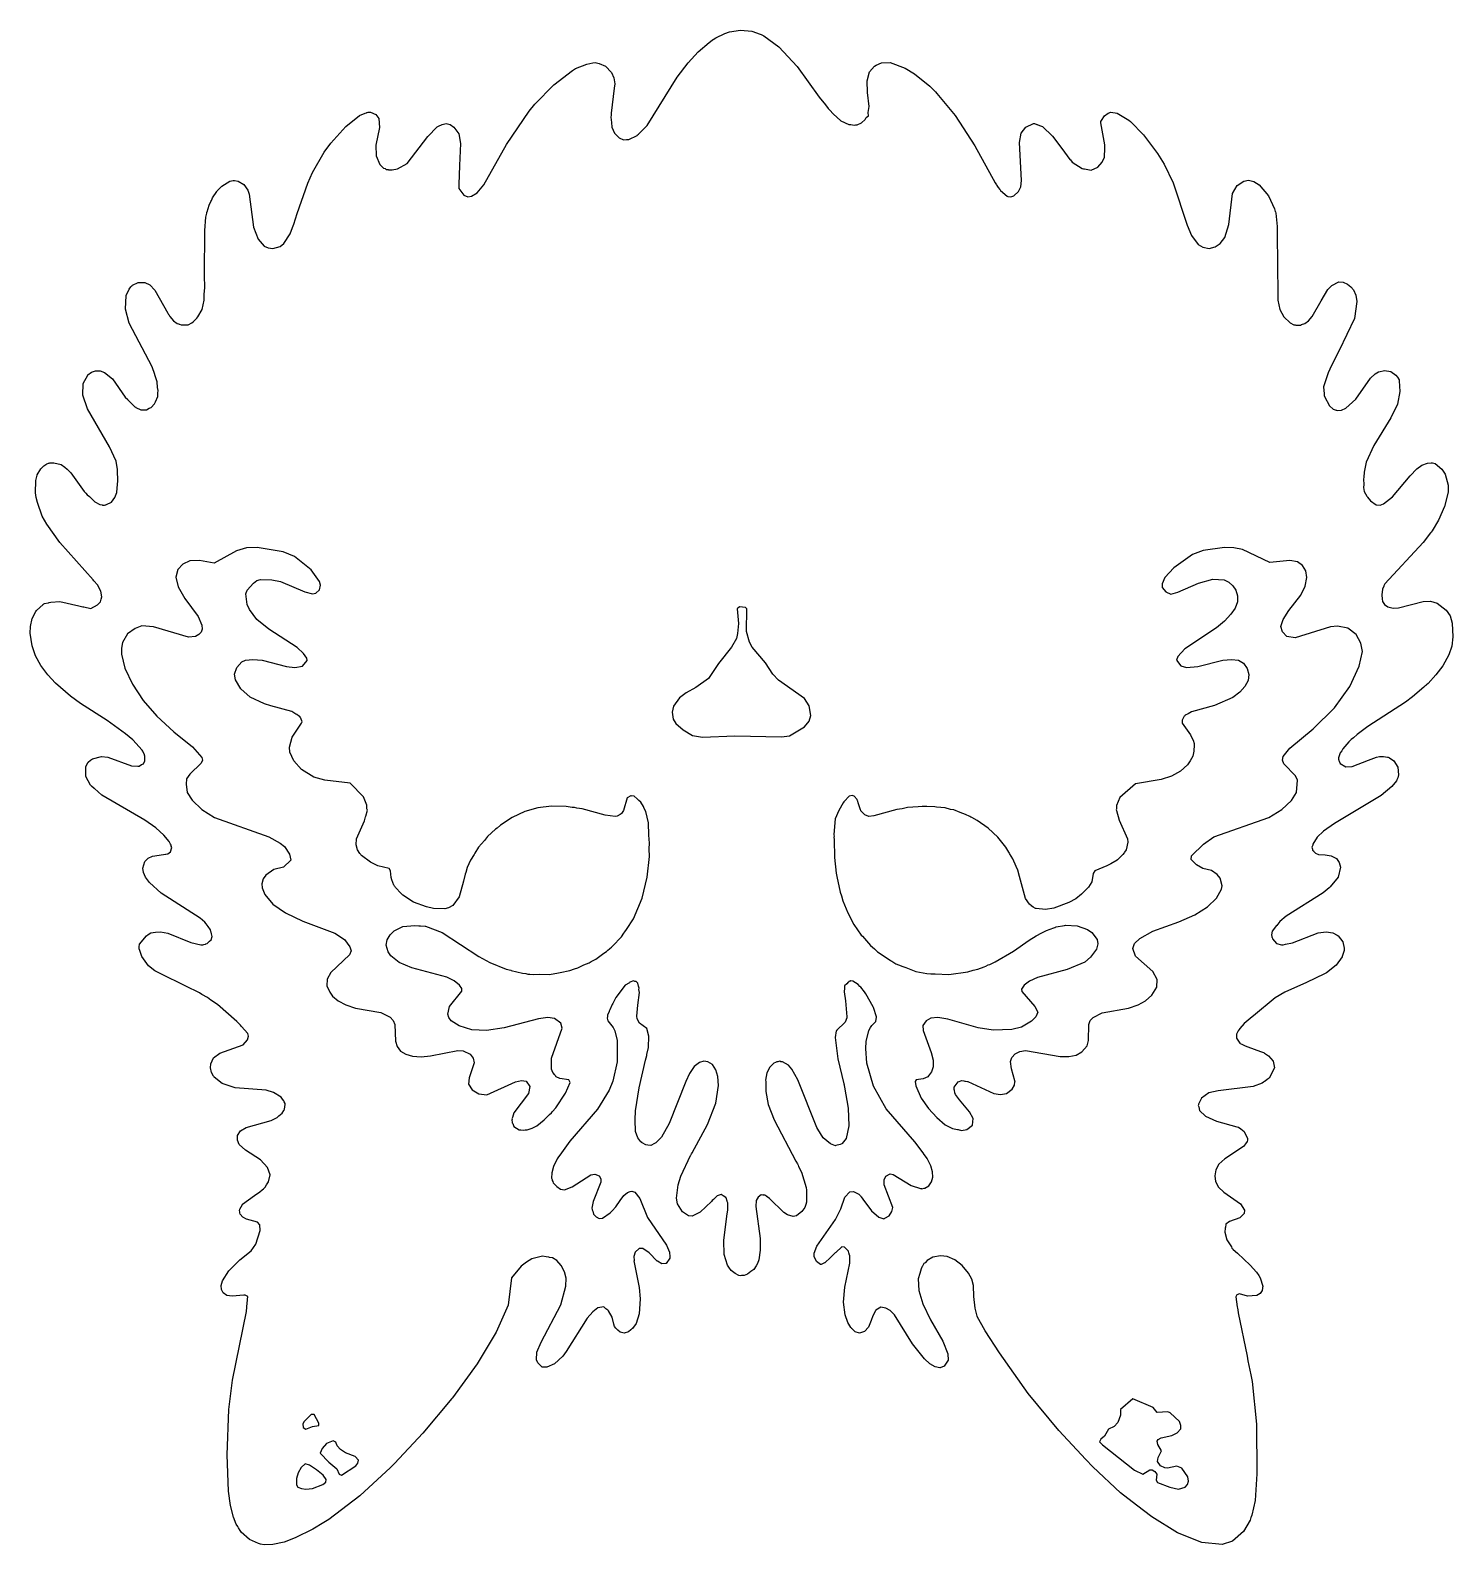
# Model space of a CAD drawing. Header units: millimetres. Extents: x 22 to 278, y 23 to 295.
import ezdxf

# ---------------------------------------------------------------- set-up
doc = ezdxf.new("R2010")
doc.units = ezdxf.units.MM
doc.layers.add('CUT', color=7, linetype='CONTINUOUS')

msp = doc.modelspace()

# ---------------------------------------------------------------- linework, layer by layer
at = {"layer": 'CUT'}
for points in [[(60.1798, 67.6215), (58.0678, 67.459), (57.1086, 67.571), (56.4433, 68.056), (56.1265, 68.6436), (56.093, 69.3826), (56.2998, 70.2113), (57.4449, 71.9976), (59.4023, 73.9547), (61.4644, 75.6258), (62.3221, 76.7829), (63.0908, 79.2726), (63.0538, 80.2943), (62.5864, 80.7798), (60.6141, 81.3288), (59.9427, 81.6907), (59.5085, 82.198), (59.4583, 82.4334), (59.4556, 82.4509), (59.4501, 82.4873), (59.4302, 82.617), (59.3897, 82.8817), (59.4436, 83.1158), (59.9024, 83.9472), (59.9275, 83.9824), (62.0769, 85.5662), (63.0568, 86.212), (63.4312, 86.5641), (63.6801, 86.7475), (63.7877, 86.8994), (63.9933, 87.0927), (64.2097, 87.4951), (64.5898, 88.0316), (64.8959, 89.2799), (64.413, 90.5921), (63.1499, 91.9813), (60.4324, 93.7366), (59.3409, 94.7372), (58.9827, 95.5366), (59.0087, 96.3521), (59.5324, 97.2108), (60.5941, 97.8099), (65.0807, 99.048), (66.1453, 99.5879), (66.4362, 99.8966), (67.0651, 100.4095), (67.3386, 100.8545), (67.4219, 100.943), (67.4308, 101.0044), (67.4888, 101.0989), (67.5856, 101.9265), (67.5698, 101.9728), (67.594, 102.1417), (67.4178, 102.4178), (67.356, 102.5988), (67.12, 102.8844), (66.8895, 103.2455), (65.4711, 104.1407), (64.1773, 104.5177), (58.5813, 104.9729), (56.2645, 105.7385), (54.8181, 106.8847), (54.8074, 106.8984), (54.7877, 106.9234), (54.7023, 107.0322), (54.6677, 107.0762), (54.3036, 107.7066), (54.1368, 108.5563), (54.1793, 109.2776), (54.6689, 110.3629), (55.8087, 111.2053), (60.0071, 112.7113), (60.8361, 113.5837), (60.9859, 114.2352), (60.8762, 114.7311), (59.7263, 116.0065), (59.532, 116.2581), (59.3734, 116.3978), (58.8994, 116.9236), (55.4393, 119.9616), (54.2212, 120.7366), (53.584, 121.2263), (52.5918, 121.7733), (52.1779, 122.0367), (51.56, 122.3422), (51.1958, 122.543), (50.6748, 122.7799), (44.139, 126.0113), (42.9767, 126.9521), (41.8046, 128.6134), (41.3358, 129.8472), (41.332, 129.9067), (41.3294, 129.9479), (41.3211, 130.0797), (41.3063, 130.3159), (41.368, 130.8418), (42.6445, 132.3551), (42.9231, 132.5495), (43.3999, 132.852), (44.2606, 132.9982), (45.1455, 133.0219), (46.4826, 132.7758), (50.6197, 131.1377), (52.4037, 130.6792), (52.6941, 130.7245), (52.7676, 130.7098), (52.9567, 130.7655), (53.2406, 130.8099), (53.3274, 130.8747), (53.5545, 130.9416), (53.9697, 131.3551), (54.2654, 131.5762), (54.4292, 132.1758), (54.3131, 132.6782), (54.277, 132.9825), (54.2185, 133.0874), (54.1407, 133.4243), (53.7132, 133.9939), (53.5611, 134.2668), (53.3645, 134.4585), (53.1031, 134.8069), (52.2688, 135.5272), (45.242, 140.0322), (43.1348, 141.9214), (42.4519, 142.8675), (42.0571, 143.7217), (41.9556, 144.5349), (42.3392, 145.6907), (42.9279, 146.2925), (43.7056, 146.6889), (45.664, 146.9899), (46.0464, 147.0319), (46.0817, 147.0541), (46.443, 147.1096), (46.9733, 147.47), (47.1731, 148.2468), (47.0911, 148.439), (47.1055, 148.5504), (46.9167, 148.8483), (46.73, 149.2862), (45.7515, 150.4598), (44.3079, 151.759), (42.3356, 153.1373), (34.5936, 157.6396), (33.2396, 158.8323), (33.1932, 158.8732), (32.7129, 159.2964), (32.5139, 159.4716), (31.6863, 160.9997), (31.7109, 162.834), (32.1446, 163.5985), (32.5314, 163.9395), (32.9252, 164.1942), (34.5475, 164.5976), (35.6838, 164.4801), (39.9306, 162.949), (41.0602, 162.8938), (41.0881, 162.889), (41.0957, 162.892), (41.2822, 162.8829), (41.7454, 163.1495), (41.7458, 163.1497), (41.7459, 163.1498), (42.0568, 163.3287), (42.3233, 163.8142), (42.3092, 164.179), (42.3303, 164.7258), (42.2842, 164.8291), (42.2794, 164.9518), (41.967, 165.5394), (41.9514, 165.5742), (41.9442, 165.5822), (41.8556, 165.7489), (40.1706, 167.6225), (38.868, 168.7142), (35.5614, 171.0973), (30.7589, 174.1795), (28.9534, 175.4989), (26.2575, 177.8163), (24.8472, 179.3065), (23.5653, 181.0112), (22.6452, 182.7213), (22.022, 184.5198), (21.6938, 186.8385), (21.7087, 188.0119), (22.039, 189.4814), (22.69, 190.7387), (22.8099, 190.8924), (23.9903, 192.0057), (24.0202, 192.0251), (24.05, 192.0445), (24.0814, 192.0649), (24.1301, 192.0966), (24.2639, 192.1498), (24.9224, 192.3162), (24.9461, 192.3222), (25.0934, 192.3595), (25.415, 192.4408), (26.9987, 192.511), (30.4294, 191.7582), (31.1804, 191.572), (31.3537, 191.5554), (32.6135, 191.279), (33.8074, 191.9133), (34.3143, 192.4974), (34.4476, 192.9242), (34.5408, 193.1488), (34.5332, 193.1978), (34.5835, 193.359), (34.4095, 194.386), (33.8, 195.5352), (33.1643, 196.2523), (33.0473, 196.4282), (31.5329, 198.0923), (27.0175, 203.1854), (24.6723, 206.4324), (23.8505, 207.9205), (22.9759, 210.3478), (22.7649, 211.2663), (22.6499, 212.1127), (22.7065, 214.3208), (22.9378, 215.298), (22.943, 215.3107), (22.9481, 215.3232), (22.9517, 215.3319), (22.9542, 215.338), (23.592, 216.4004), (24.1089, 216.9664), (24.6915, 217.3166), (24.996, 217.4385), (25.1077, 217.4643), (25.2072, 217.4873), (25.228, 217.4921), (25.285, 217.5053), (25.9511, 217.5175), (27.2333, 217.1973), (27.2691, 217.1816), (27.9184, 216.7509), (28.3445, 216.3853), (28.6209, 216.0833), (28.6683, 216.0315), (28.7997, 215.888), (28.9664, 215.7059), (31.4234, 212.3583), (31.714, 212.0681), (31.9236, 211.7702), (32.3716, 211.4116), (33.321, 210.4636), (34.2234, 210.0023), (34.6257, 209.9353), (34.729, 209.8912), (34.8444, 209.8988), (35.0875, 209.8582), (35.234, 209.9244), (35.3212, 209.9302), (35.441, 210.018), (36.3314, 210.4205), (36.9309, 211.2373), (37.2735, 212.1726), (37.4053, 213.6698), (37.4137, 213.7177), (37.4137, 213.7646), (37.4433, 214.1011), (37.4147, 216.3038), (37.1892, 217.8047), (35.9892, 220.3923), (32.0111, 227.2409), (31.162, 229.7065), (31.1985, 231.7935), (32.0473, 233.2882), (32.0871, 233.337), (32.7069, 233.8158), (33.4605, 234.0699), (34.2712, 234.0608), (35.0403, 233.7942), (36.5227, 232.6149), (38.8018, 229.3087), (39.2387, 228.8829), (39.3118, 228.7763), (39.936, 228.2034), (40.5366, 227.618), (40.627, 227.569), (40.7236, 227.4804), (41.6041, 227.0504), (42.0735, 227.0408), (42.1813, 227.0208), (42.2317, 227.0376), (42.6414, 227.0292), (43.1105, 227.3306), (43.444, 227.4418), (44.0824, 228.1366), (44.1656, 228.3723), (44.2709, 228.5117), (44.6344, 229.4514), (44.6589, 229.7702), (44.6909, 229.8607), (44.6792, 230.0342), (44.7188, 230.5509), (44.6103, 231.0544), (44.5397, 232.0995), (44.1133, 233.3598), (44.1088, 233.3808), (44.0994, 233.4011), (43.6207, 234.816), (39.4978, 242.6763), (38.8575, 245.1633), (38.9847, 247.6314), (39.498, 248.8084), (39.8262, 249.2122), (39.9818, 249.3801), (40.0079, 249.4008), (40.0175, 249.4084), (40.0202, 249.4105), (40.1014, 249.4749), (41.1147, 250.0063), (42.3302, 250.0011), (43.239, 249.5318), (44.1481, 248.6003), (46.4686, 244.4704), (46.5968, 244.2297), (46.6161, 244.208), (46.8108, 243.8614), (47.5022, 243.0501), (48.1527, 242.6158), (48.4011, 242.52), (48.4934, 242.4673), (48.5553, 242.4606), (48.8818, 242.3347), (49.5511, 242.3516), (49.6356, 242.3424), (49.663, 242.3545), (50.1093, 242.3658), (50.7754, 242.7008), (51.0577, 242.9699), (51.1598, 243.0149), (51.6625, 243.5461), (51.8977, 243.7702), (52.6535, 245.0899), (52.9941, 246.7681), (53.0074, 247.8904), (53.1431, 249.0188), (53.0475, 251.2864), (53.1431, 259.3703), (53.319, 261.7396), (53.467, 262.4673), (53.4888, 262.5743), (53.5011, 262.6348), (53.5208, 262.7317), (53.9002, 263.9108), (54.2211, 264.5657), (54.32, 264.7677), (54.3824, 264.895), (54.5348, 265.2061), (55.2718, 266.3853), (55.3757, 266.495), (55.4688, 266.5933), (55.6311, 266.7648), (56.1769, 267.3413), (57.6191, 268.2077), (58.2506, 268.3357), (58.3184, 268.3374), (58.3199, 268.3374), (58.3338, 268.3377), (58.483, 268.3414), (59.1199, 268.2334), (60.1744, 267.6104), (60.8709, 266.6054), (61.1398, 265.866), (61.9144, 259.9217), (62.7092, 257.7641), (63.7977, 256.552), (64.523, 256.2129), (65.3757, 256.0975), (66.699, 256.4473), (67.3641, 256.9952), (68.512, 258.7618), (68.9041, 259.8939), (69.1589, 260.5025), (69.7733, 262.4032), (71.6607, 267.8522), (72.5402, 269.7907), (74.6316, 273.4236), (75.8438, 275.0886), (78.5165, 278.0906), (80.9763, 280.0609), (82.0022, 280.4924), (82.2429, 280.5544), (82.3305, 280.5769), (82.3596, 280.5844), (82.5517, 280.6339), (82.9535, 280.6611), (83.948, 280.256), (84.4455, 279.5038), (84.5964, 277.9122), (83.9086, 274.7391), (83.9608, 272.8014), (84.6333, 271.2127), (84.8292, 271.0635), (84.8412, 271.0367), (85.328, 270.5702), (85.5904, 270.4841), (85.7993, 270.3251), (86.1462, 270.3018), (86.1818, 270.2901), (86.2264, 270.2964), (86.8699, 270.2531), (87.8311, 270.4529), (89.5656, 271.3992), (93.2612, 276.2656), (94.9776, 278.0066), (95.4421, 278.2569), (95.6519, 278.3335), (95.6594, 278.3363), (95.8453, 278.4042), (96.1277, 278.5073), (96.5765, 278.5858), (97.3185, 278.4172), (98.0004, 277.9343), (98.8464, 276.756), (99.1554, 275.0347), (99.0197, 271.0217), (98.8619, 267.6041), (98.8993, 267.4595), (98.8809, 266.9166), (99.766, 265.6988), (100.493, 265.42), (101.1703, 265.4987), (102.1713, 266.1109), (103.3541, 267.5617), (107.4646, 274.8243), (111.5422, 280.8619), (112.5604, 282.0838), (115.9857, 285.6054), (119.3264, 288.1777), (119.879, 288.5333), (121.9118, 289.3165), (122.9847, 289.5519), (123.4386, 289.595), (124.1682, 289.4304), (125.3093, 288.9124), (126.3552, 287.7763), (126.7808, 286.8568), (126.9453, 285.7385), (126.8572, 284.9741), (126.2837, 280.4868), (126.2999, 280.1403), (126.2571, 279.7699), (126.3616, 278.8153), (126.4007, 277.9765), (126.8948, 276.8962), (127.6242, 276.126), (127.7652, 276.0518), (127.7695, 276.0468), (127.8862, 275.9882), (128.3836, 275.7267), (128.4085, 275.7261), (128.4865, 275.6869), (129.08, 275.7088), (129.233, 275.7049), (129.2548, 275.7153), (129.4943, 275.7241), (130.9671, 276.47), (131.0735, 276.5823), (131.2569, 276.6697), (132.8127, 278.2779), (138.1782, 286.9539), (140.1731, 289.5572), (141.9679, 291.5481), (143.9412, 293.1965), (144.4671, 293.6024), (144.6039, 293.7081), (144.6297, 293.7279), (144.676, 293.7637), (145.1311, 294.043), (145.3024, 294.1256), (145.5343, 294.2374), (146.4202, 294.6646), (146.7532, 294.8252), (147.5987, 295.1461), (149.6209, 295.3982), (151.651, 295.2135), (153.1135, 294.7259), (153.3342, 294.614), (153.6661, 294.4457), (153.7575, 294.3993), (153.8133, 294.371), (156.5229, 292.4045), (159.8063, 288.8493), (163.7827, 283.3374), (164.9026, 281.9904), (165.4062, 281.2967), (165.7066, 281.0234), (166.2764, 280.3381), (167.6687, 279.0714), (169.1226, 278.4111), (169.4564, 278.408), (170.061, 278.3277), (170.3275, 278.3998), (170.5912, 278.3973), (171.4108, 278.7225), (172.0575, 279.3556), (172.2431, 279.6708), (172.646, 280.0189), (172.6174, 280.5909), (172.7815, 281.6458), (172.4522, 284.1698), (172.3976, 286.3072), (172.8378, 287.888), (173.744, 288.9143), (174.0504, 289.0988), (174.9783, 289.5319), (176.5365, 289.5868), (179.2324, 288.5581), (180.9101, 287.5547), (183.6765, 285.3376), (184.4666, 284.5742), (184.6596, 284.3652), (184.6909, 284.3312), (184.7183, 284.3016), (184.9555, 284.0446), (188.2838, 280.0422), (191.7851, 274.5813), (195.4478, 267.9151), (195.6877, 267.5744), (195.7437, 267.4731), (196.0253, 267.0948), (196.3041, 266.6989), (196.3482, 266.6611), (196.4505, 266.5237), (197.6502, 265.5466), (197.7195, 265.4873), (198.2915, 265.3998), (198.8475, 265.5726), (199.6637, 266.3889), (200.0656, 267.1859), (200.2103, 268.3618), (199.8294, 275.216), (200.168, 276.8624), (200.957, 277.9251), (202.3684, 278.5921), (202.3895, 278.5958), (202.4126, 278.5997), (202.4507, 278.6062), (202.4781, 278.6109), (202.528, 278.6075), (202.9839, 278.4332), (203.0216, 278.4188), (203.452, 278.2542), (204.0006, 278.0445), (205.7801, 276.3518), (207.4788, 274.0943), (208.9148, 272.1422), (209.0186, 272.048), (209.3357, 271.6267), (211.1441, 270.5138), (211.3743, 270.4738), (211.4343, 270.4404), (211.5621, 270.4413), (212.7683, 270.2321), (213.98, 270.7323), (214.7264, 271.6291), (215.1783, 272.5538), (215.1888, 274.1749), (215.1913, 274.2069), (215.1891, 274.2174), (215.1927, 274.7808), (214.5095, 278.7135), (214.5014, 278.9555), (214.605, 279.1518), (215.1442, 279.9811), (215.8351, 280.4502), (216.2901, 280.675), (217.408, 280.4882), (217.4107, 280.487), (217.4156, 280.4849), (217.4271, 280.4799), (217.4511, 280.4696), (219.5195, 279.2162), (219.8313, 278.961), (222.1988, 276.5649), (224.711, 273.2073), (225.8723, 271.2823), (227.5309, 267.9042), (230.0598, 260.2904), (230.8255, 258.4602), (232.0098, 256.8328), (232.8564, 256.3334), (233.9993, 256.1212), (235.1043, 256.4204), (236.0087, 257.0298), (236.8205, 258.0812), (237.5661, 260.4169), (238.2041, 266.0108), (239.0517, 267.4664), (240.2666, 268.2481), (241.1032, 268.4017), (242.0217, 268.1757), (242.9805, 267.5732), (244.6652, 265.6061), (245.7504, 263.216), (245.8981, 262.7936), (245.9123, 262.7531), (245.9323, 262.6957), (246.0059, 262.4853), (246.2554, 260.0616), (246.3284, 251.9246), (246.3155, 251.3313), (246.3486, 249.6679), (246.3744, 246.7968), (246.7149, 245.0899), (247.4708, 243.7702), (248.5931, 242.7008), (249.2591, 242.3658), (249.5186, 242.3592), (249.6123, 242.3127), (250.4763, 242.3139), (250.6454, 242.3959), (251.2157, 242.6158), (251.8662, 243.0501), (252.5576, 243.8614), (254.1706, 246.6821), (255.3709, 248.6906), (256.0909, 249.4272), (257.3324, 250.0888), (258.1463, 250.0403), (258.9128, 249.7091), (259.5052, 249.2055), (259.9724, 248.6457), (260.4423, 247.6861), (260.5712, 246.5349), (260.1949, 243.4696), (257.4027, 237.7627), (255.8941, 234.8079), (255.7348, 234.3536), (255.416, 233.702), (254.5967, 231.2082), (254.7186, 229.9128), (254.7053, 229.7272), (254.7429, 229.6554), (254.7595, 229.4784), (255.6794, 227.7937), (256.354, 227.1956), (256.8994, 226.9887), (256.9138, 226.979), (256.925, 226.9789), (257.0562, 226.9292), (257.8354, 226.9844), (258.6445, 227.3232), (260.3885, 228.9526), (263.0357, 232.7457), (263.8721, 233.5259), (264.527, 233.8954), (264.5659, 233.9139), (265.6009, 234.134), (266.698, 233.9379), (267.6429, 233.2863), (267.9313, 232.9061), (268.2037, 232.4449), (268.2429, 232.2871), (268.3307, 230.3718), (267.9228, 228.0766), (267.9219, 228.0736), (267.9213, 228.0719), (267.9195, 228.0661), (267.9139, 228.0488), (266.7104, 225.5829), (263.6397, 220.6147), (262.3032, 217.6372), (261.922, 215.7997), (261.8854, 214.9502), (261.8089, 214.5461), (261.8281, 213.62), (261.8043, 213.0687), (261.932, 212.323), (262.3879, 211.5052), (262.4428, 211.4355), (262.448, 211.4188), (262.5291, 211.3258), (263.0401, 210.6766), (264.1011, 209.9563), (264.7806, 209.9028), (265.4098, 210.1174), (266.9947, 211.3537), (270.214, 215.1339), (271.4058, 216.41), (272.3243, 217.0878), (273.3063, 217.4286), (273.963, 217.5094), (274.2499, 217.5056), (274.6745, 217.3773), (275.9188, 216.3469), (276.5009, 215.4646), (277.0479, 213.4587), (277.0174, 212.2232), (276.4152, 209.6348), (275.2866, 207.1557), (274.1377, 205.2687), (273.9732, 205.0458), (273.9669, 205.0374), (273.9654, 205.0354), (273.8675, 204.9027), (272.5435, 203.1637), (265.6679, 195.7273), (265.476, 195.3247), (265.4578, 195.3046), (265.4497, 195.2697), (265.1973, 194.7402), (265.0842, 193.7528), (265.0901, 193.7079), (265.0859, 193.6894), (265.1831, 193.0022), (265.1841, 193.0001), (265.2486, 192.5144), (265.576, 191.992), (266.1746, 191.5846), (267.1107, 191.3094), (268.1282, 191.3691), (272.5639, 192.5409), (273.8933, 192.5687), (275.036, 192.2038), (276.671, 190.9932), (277.423, 189.9545), (277.7745, 188.6379), (277.8645, 186.1702), (277.6819, 184.48), (277.1466, 182.9359), (276.0768, 180.9547), (274.8185, 179.3435), (273.4217, 177.7902), (273.1396, 177.5375), (273.0077, 177.4232), (272.8182, 177.259), (272.663, 177.1245), (270.6474, 175.3778), (269.3343, 174.3923), (262.5677, 170.0306), (260.6591, 168.6002), (259.9878, 167.997), (259.5789, 167.7006), (259.3545, 167.4279), (259.1773, 167.2686), (258.0792, 165.9825), (257.8794, 165.6357), (257.5858, 165.279), (257.2771, 164.3867), (257.323, 164.0303), (257.3206, 164.0158), (257.3268, 164.001), (257.3417, 163.8855), (257.4245, 163.77), (257.5958, 163.3648), (258.5899, 162.7632), (259.7313, 162.8275), (262.6823, 163.9886), (264.1254, 164.4897), (264.6887, 164.6152), (264.692, 164.6154), (264.7651, 164.6217), (264.7861, 164.6235), (264.795, 164.6242), (265.3749, 164.6278), (266.1493, 164.4867), (266.208, 164.476), (266.2147, 164.4748), (266.2192, 164.4739), (266.4687, 164.4027), (267.2787, 163.8534), (267.9801, 162.676), (268.0901, 161.302), (267.9885, 160.769), (267.805, 160.4341), (267.8045, 160.4332), (267.7134, 160.2669), (266.9058, 159.2106), (264.9967, 157.6053), (256.5461, 152.5825), (254.6168, 151.1954), (253.4415, 150.103), (252.6551, 148.8066), (252.6505, 148.6413), (252.4715, 148.3039), (252.6308, 147.9322), (252.626, 147.7556), (252.7704, 147.6067), (252.7757, 147.5942), (252.7891, 147.5873), (253.1653, 147.1994), (253.7094, 146.9911), (254.8746, 146.8925), (255.9798, 146.7325), (256.9161, 146.2397), (257.4095, 145.5585), (257.6824, 144.7125), (257.2425, 142.9184), (257.2405, 142.9152), (255.7831, 141.127), (255.6052, 140.9515), (254.5152, 140.0529), (247.8989, 135.878), (246.7137, 134.896), (246.1648, 134.1968), (246.1485, 134.1811), (246.1336, 134.1571), (245.3639, 133.1766), (245.2165, 132.4796), (245.2887, 132.18), (245.2833, 132.1094), (245.3199, 132.0502), (245.3853, 131.7787), (246.1069, 130.9632), (247.0304, 130.7059), (247.1397, 130.7251), (247.329, 130.6828), (247.7503, 130.8323), (248.9979, 131.0513), (253.6482, 132.8683), (255.0579, 133.0511), (256.2518, 132.8588), (257.0652, 132.4438), (257.2615, 132.3198), (258.0953, 131.2214), (258.3244, 130.1274), (258.3176, 129.7027), (257.97, 128.5918), (257.9699, 128.5917), (257.9692, 128.5899), (257.9685, 128.5882), (257.958, 128.5619), (256.9043, 127.0437), (255.1601, 125.6756), (254.777, 125.4772), (251.5451, 123.894), (247.6592, 122.1957), (245.915, 121.1439), (241.9723, 117.9164), (241.7616, 117.7097), (240.3235, 116.5352), (239.5278, 115.6139), (239.4353, 115.4281), (239.1971, 115.1944), (238.946, 114.6088), (238.9451, 113.9222), (239.544, 113.0209), (239.5506, 113.0173), (239.5853, 112.9522), (239.8842, 112.8341), (240.5051, 112.4931), (242.5929, 111.7634), (243.4222, 111.4356), (243.7614, 111.3015), (243.9329, 111.2338), (243.9846, 111.2133), (244.7156, 110.7084), (245.5177, 109.7251), (245.765, 108.5388), (244.787, 106.6863), (244.4687, 106.4451), (244.0958, 106.1751), (243.9933, 106.1009), (243.7931, 105.9559), (243.5395, 105.7724), (241.9257, 105.2055), (235.6268, 104.4255), (233.9673, 104.0416), (232.6087, 103.1084), (232.0695, 102.0298), (232.0966, 101.8671), (232.0387, 101.7599), (232.155, 101.5165), (232.2628, 100.8686), (233.3228, 99.8638), (235.2977, 98.9724), (238.9916, 97.9424), (239.299, 97.8478), (239.7067, 97.5692), (240.3118, 97.0666), (240.9298, 95.8468), (240.8776, 95.5154), (240.8377, 95.3147), (240.571, 94.8954), (240.1794, 94.3942), (236.8067, 92.1752), (235.7415, 91.2015), (235.1776, 90.2153), (235.0084, 89.1319), (235.1704, 88.0603), (235.709, 87.0513), (236.6511, 86.1727), (239.6501, 84.0736), (240.3557, 82.9301), (240.3046, 82.3359), (239.5025, 81.5219), (237.6802, 80.9058), (236.991, 80.4225), (236.9294, 79.8263), (236.9054, 79.7326), (236.9137, 79.6749), (236.8401, 78.9628), (237.1698, 77.5867), (238.0165, 76.3325), (238.1096, 76.1035), (238.2776, 75.9457), (238.3401, 75.8532), (239.1185, 75.1562), (241.3773, 73.0353), (242.5525, 71.7366), (242.9385, 71.165), (243.2044, 70.7504), (243.6558, 69.2568), (243.6496, 69.2045), (243.6411, 69.1329), (243.6381, 69.1081), (243.612, 68.8879), (243.5367, 68.4448), (243.1809, 67.937), (242.5693, 67.5628), (240.924, 67.459), (239.4782, 67.847), (238.9924, 67.6546), (238.807, 67.3242), (239.0744, 65.5345), (239.0963, 65.2902), (239.1548, 64.9958), (239.2426, 64.4081), (240.8177, 56.6283), (240.9787, 55.8178), (241.1476, 54.9682), (241.4801, 53.2949), (241.7294, 52.0404), (242.5562, 44.3602), (242.6163, 35.4295), (242.2851, 30.6329), (241.672, 28.0083), (241.5785, 27.724), (241.5357, 27.5937), (241.5294, 27.5746), (241.3759, 27.1078), (240.1615, 25.0385), (238.2114, 23.337), (236.3633, 22.7375), (232.6936, 23.0766), (228.3213, 24.824), (223.7045, 27.6822), (220.9039, 29.8091), (218.0439, 32.039), (213.0671, 36.7145), (211.7888, 38.0112), (206.9013, 43.2403), (201.4357, 49.9372), (196.2445, 57.2099), (193.6604, 61.1762), (192.25, 63.7911), (192.2476, 63.799), (192.2459, 63.8045), (192.2457, 63.8053), (192.245, 63.8076), (191.8551, 65.3031), (191.6392, 67.3678), (191.5517, 69.3462), (191.2823, 70.4702), (190.6708, 71.5543), (189.5051, 72.9578), (188.1779, 73.9879), (186.8473, 74.5539), (185.6011, 74.7264), (184.2566, 74.4732), (183.2209, 73.8624), (182.8797, 73.4662), (182.6257, 73.2949), (182.4272, 72.9408), (182.3627, 72.866), (182.3307, 72.7687), (182.115, 72.3841), (181.9176, 71.5149), (181.5941, 70.5327), (181.7146, 68.4408), (182.4155, 66.0769), (183.8207, 63.173), (186.0262, 59.3035), (186.9637, 57.0355), (187.028, 55.9106), (186.2872, 54.8065), (185.5332, 54.5334), (185.4871, 54.534), (184.6555, 54.7183), (183.6972, 55.2586), (182.7248, 56.1373), (180.5562, 58.8783), (177.319, 64.0966), (176.5371, 64.8812), (175.7673, 65.2963), (174.8781, 65.4608), (174.0012, 64.9221), (173.9379, 64.7814), (173.9175, 64.7672), (173.4351, 63.8978), (173.1598, 63.0515), (172.6339, 61.8825), (171.9301, 61.0849), (171.0305, 60.7932), (170.2758, 61.0189), (169.7514, 61.4752), (169.7034, 61.5257), (169.6744, 61.5563), (169.6389, 61.5936), (169.4528, 61.7895), (168.922, 62.7108), (168.4652, 64.0761), (168.1519, 66.3274), (168.3931, 69.0764), (169.266, 73.3568), (169.2672, 74.6924), (169.1806, 75.0173), (169.1741, 75.134), (169.1372, 75.1801), (169.0426, 75.5354), (168.32, 76.2644), (167.8668, 76.3423), (166.7674, 75.3104), (166.6563, 75.2291), (165.7921, 74.3949), (164.777, 73.4421), (164.7134, 73.4124), (164.1299, 73.1549), (164.0167, 73.1619), (163.3154, 73.6556), (162.8658, 74.5883), (162.867, 75.1889), (163.3418, 76.4432), (166.718, 81.2683), (167.6822, 83.1387), (168.4158, 85.2387), (169.3054, 86.1939), (169.9628, 86.3036), (170.9251, 85.8181), (171.1962, 85.4867), (171.2992, 85.3607), (171.3184, 85.3373), (171.6501, 84.9318), (173.2143, 82.7814), (174.5267, 81.6371), (175.4163, 81.384), (175.4933, 81.428), (175.5186, 81.4199), (175.593, 81.485), (176.351, 81.9181), (176.8562, 82.6983), (177.0198, 83.4282), (175.4956, 87.5005), (175.4637, 88.3695), (175.8026, 89.0297), (176.5571, 89.4673), (177.1111, 89.3743), (180.3494, 87.3378), (182.0047, 86.7959), (182.173, 86.8131), (182.2753, 86.7749), (182.689, 86.866), (182.8242, 86.8798), (183.501, 87.2921), (184.012, 88.0035), (184.2391, 88.893), (184.2056, 89.8465), (183.8752, 90.9255), (183.205, 92.2429), (182.5705, 93.1085), (182.542, 93.1609), (182.4708, 93.2445), (181.0216, 95.2215), (175.8365, 101.1916), (173.5449, 105.2579), (172.3383, 109.3904), (172.1818, 112.0452), (172.248, 113.2865), (172.7289, 115.2693), (173.0067, 115.804), (173.2529, 116.1576), (173.9971, 116.8686), (174.0906, 117.6505), (174.1157, 117.7441), (173.5447, 119.4481), (173.4981, 119.5321), (173.4872, 119.5653), (172.1906, 121.8921), (171.9212, 122.2118), (171.2583, 123.06), (171.0972, 123.1898), (170.7609, 123.5891), (169.8463, 124.1706), (169.4636, 124.2171), (169.2678, 124.1279), (169.1949, 124.1341), (169.1203, 124.0608), (168.9734, 123.994), (168.7334, 123.6809), (168.3565, 123.3109), (168.3494, 123.1801), (168.3132, 123.1329), (168.3337, 122.893), (168.2977, 122.2358), (168.5279, 120.6204), (168.7755, 117.7234), (168.7751, 117.5426), (168.4745, 116.8063), (168.4126, 116.692), (166.9619, 115.344), (166.9543, 115.3048), (166.8461, 115.2046), (166.618, 114.037), (167.1508, 110.1597), (168.2271, 105.6575), (168.2308, 105.6403), (168.2447, 105.5764), (168.2847, 105.3924), (168.3568, 105.0604), (168.9897, 101.2629), (169.1123, 98.0808), (168.6439, 95.8277), (167.8963, 94.9009), (167.8962, 94.9008), (167.8954, 94.9005), (167.87, 94.8884), (167.5554, 94.7393), (166.7681, 94.5393), (166.7333, 94.5357), (166.7222, 94.5346), (166.7174, 94.5341), (166.7035, 94.5327), (165.831, 94.8679), (164.4977, 95.9582), (163.5231, 97.4897), (163.3247, 97.8312), (159.9361, 106.4223), (158.8503, 108.3082), (158.2561, 109.0175), (157.1853, 109.6624), (156.8922, 109.655), (156.6717, 109.7732), (156.2986, 109.6401), (156.1162, 109.6356), (155.8913, 109.4949), (155.6013, 109.3915), (155.3783, 109.174), (155.275, 109.1094), (155.2221, 109.0217), (154.8662, 108.6746), (154.3459, 107.6488), (154.1076, 106.3608), (154.1363, 106.1054), (154.1658, 104.3044), (154.6035, 101.9401), (155.6555, 99.1728), (159.5916, 91.761), (159.8484, 91.2459), (159.9629, 91.0164), (160.0682, 90.8052), (160.59, 89.7587), (161.443, 86.988), (161.4964, 86.5142), (161.4664, 84.3571), (161.3473, 83.9343), (161.1835, 83.4214), (160.6702, 82.6605), (159.7005, 81.9165), (159.0919, 81.8078), (158.0639, 82.088), (157.4061, 82.5104), (154.8044, 85.0508), (154.383, 85.3282), (154.3643, 85.346), (154.3272, 85.365), (153.9575, 85.6084), (153.8222, 85.6232), (153.7337, 85.6684), (153.6473, 85.6424), (153.2971, 85.6808), (152.764, 85.2769), (152.4449, 84.6361), (152.331, 83.59), (153.112, 77.8115), (153.1422, 75.7293), (152.9002, 73.9584), (152.6854, 73.2884), (152.4472, 72.8936), (152.0232, 72.2566), (151.8377, 72.1181), (151.8077, 72.0957), (151.4818, 71.8524), (150.8711, 71.3966), (150.2689, 71.1824), (149.8354, 71.146), (149.8345, 71.1459), (149.8082, 71.1437), (149.5342, 71.1207), (149.2752, 71.1537), (148.6231, 71.528), (147.895, 72.0791), (147.4825, 72.6353), (147.258, 72.99), (146.6859, 74.9465), (146.6196, 77.4455), (147.1445, 81.8162), (147.3367, 82.9673), (147.3086, 84.2707), (147.2256, 84.5082), (147.2254, 84.5115), (147.2152, 84.5379), (147.0086, 85.1286), (146.9794, 85.1499), (146.9482, 85.2306), (146.4836, 85.5098), (146.3116, 85.6346), (146.2816, 85.6311), (146.128, 85.7233), (145.4137, 85.4946), (144.7214, 84.8323), (144.4792, 84.6333), (144.3637, 84.4902), (142.3353, 82.5499), (140.8913, 81.8651), (140.2363, 81.8873), (139.139, 82.6122), (138.2496, 84.0835), (138.0798, 85.1014), (138.3476, 87.5137), (138.8786, 89.0534), (140.6049, 92.744), (140.6577, 92.8426), (140.7175, 92.9544), (140.7903, 93.0904), (140.8771, 93.2525), (143.6343, 98.355), (145.1469, 102.2084), (145.6533, 105.35), (145.5052, 106.9969), (145.1351, 108.2221), (144.5335, 109.1387), (143.7388, 109.6455), (143.0104, 109.7288), (142.2407, 109.4869), (141.2843, 108.7674), (140.4247, 107.5339), (139.7473, 106.0942), (136.7358, 98.5376), (135.3987, 96.0735), (135.3854, 96.0591), (135.3406, 96.0106), (135.3331, 96.0024), (135.1455, 95.7988), (134.3679, 95.0725), (134.0148, 94.867), (134.012, 94.8653), (133.9823, 94.8481), (133.5882, 94.6187), (133.4227, 94.5679), (132.8864, 94.6048), (132.5478, 94.6652), (131.8801, 95.0529), (131.8478, 95.0762), (131.8332, 95.0868), (131.8124, 95.1017), (131.6712, 95.2037), (131.0881, 95.9725), (130.7128, 97.0982), (130.6505, 99.1785), (130.7019, 100.8203), (131.3723, 104.9389), (132.5143, 109.962), (132.7232, 110.7935), (132.7449, 110.9761), (133.0241, 112.2044), (133.1168, 114.2584), (132.7004, 115.6236), (131.4065, 116.6274), (130.9835, 117.3978), (130.9551, 117.861), (131.1038, 119.8424), (131.3992, 122.1007), (131.3144, 122.6463), (131.3356, 122.9289), (131.2156, 123.2818), (131.1327, 123.8155), (130.7964, 124.123), (130.5614, 124.1251), (130.3488, 124.2309), (129.6909, 123.9618), (129.582, 123.8519), (128.8049, 123.4556), (127.1525, 121.2352), (126.634, 120.1582), (126.4925, 119.9456), (126.0843, 119.0162), (125.9636, 118.7654), (125.9406, 118.6889), (125.6474, 118.0213), (125.6758, 117.8089), (125.5773, 117.4819), (125.7055, 117.011), (126.6635, 115.7958), (126.9739, 115.2418), (127.3951, 113.4466), (127.3635, 109.6116), (126.5963, 106.1669), (125.9209, 104.5176), (123.8176, 101.1226), (118.86, 95.3438), (117.06, 92.8204), (116.8485, 92.533), (116.8321, 92.5009), (116.5864, 92.1565), (115.9166, 90.7773), (115.6101, 89.6522), (115.5821, 88.7059), (115.6859, 88.4222), (115.7003, 88.2487), (115.803, 88.1023), (115.8872, 87.8724), (116.506, 87.1624), (117.2025, 86.7037), (117.8827, 86.5917), (119.2753, 87.1487), (122.6341, 89.3087), (123.3619, 89.4105), (124.1314, 89.0949), (124.4193, 88.5785), (124.4216, 88.517), (124.4271, 88.3712), (124.43, 88.2924), (124.4427, 87.9555), (124.4419, 87.9406), (123.0868, 84.4765), (122.8295, 83.3004), (122.8999, 83.0595), (122.8863, 82.9681), (122.9997, 82.7184), (123.1461, 82.2183), (123.5948, 81.6959), (124.1455, 81.4072), (124.7482, 81.4525), (126.1238, 82.4236), (126.29, 82.6042), (126.3582, 82.6564), (126.4579, 82.7867), (127.1562, 83.5455), (127.9123, 84.6873), (128.5945, 85.5788), (129.2275, 86.1065), (129.7002, 86.3018), (130.0321, 86.3436), (130.5648, 86.139), (131.4816, 85.0504), (132.8644, 81.6257), (136.28, 76.6304), (136.7991, 75.349), (136.8841, 74.4996), (136.8732, 74.2853), (136.2092, 73.3325), (136.1948, 73.324), (136.1916, 73.3222), (136.1834, 73.3174), (136.1719, 73.3107), (135.4453, 73.2386), (134.6668, 73.7105), (134.6209, 73.7494), (134.6201, 73.7501), (134.6166, 73.753), (134.6056, 73.7623), (133.1339, 75.2287), (132.0098, 76.0347), (131.3312, 76.0277), (130.6008, 75.3852), (130.4025, 74.5921), (130.4231, 73.8653), (130.4091, 73.6831), (130.4308, 73.597), (130.4335, 73.502), (131.3331, 69.0052), (131.5179, 66.9711), (131.3663, 64.2768), (130.7869, 62.4936), (130.1722, 61.6415), (130.1082, 61.5871), (130.0824, 61.5652), (130.0528, 61.54), (129.8441, 61.3627), (129.425, 61.0195), (128.6299, 60.7826), (127.9061, 60.9724), (127.481, 61.3199), (127.1589, 61.6428), (126.9353, 61.9917), (126.7586, 62.4067), (126.5087, 63.682), (125.8406, 64.7779), (125.6978, 64.897), (125.6791, 64.941), (125.3715, 65.1693), (124.9581, 65.5142), (123.9154, 65.3141), (122.9824, 64.6388), (121.998, 63.4763), (118.2203, 57.4476), (117.6071, 56.6417), (116.091, 55.2691), (114.7489, 54.6209), (113.8571, 54.6415), (113.08, 55.4044), (112.8595, 55.9466), (112.9469, 57.339), (113.6809, 59.1689), (117.225, 65.8712), (118.1594, 69.2215), (118.1903, 70.6699), (117.91, 71.8468), (117.3288, 72.9285), (116.5062, 73.838), (115.7141, 74.3369), (115.18, 74.4265), (115.0909, 74.4631), (114.6105, 74.522), (113.9209, 74.6378), (112.0276, 74.1346), (111.0337, 73.5856), (110.0787, 72.8165), (108.3843, 70.7269), (107.7774, 65.7982), (105.6161, 60.9324), (102.1501, 55.2387), (97.7179, 49.1109), (97.6253, 48.9923), (92.4187, 42.7382), (87.3043, 37.3246), (87.0707, 37.0862), (87.0115, 37.0258), (86.9142, 36.9264), (86.5694, 36.5746), (81.0209, 31.4605), (75.4412, 27.2357), (74.5583, 26.6887), (72.5911, 25.5029), (69.414, 23.9006), (67.388, 23.164), (65.3748, 22.7271), (63.7865, 22.6766), (63.1786, 22.7802), (62.7741, 22.874), (61.1903, 23.6005), (59.6718, 24.9389), (59.4667, 25.2432), (59.1913, 25.7143), (59.1182, 25.8393), (59.0517, 25.953), (58.7972, 26.3884), (58.267, 27.6323), (57.745, 29.7573), (57.4139, 32.2914), (57.1432, 38.8614), (57.4458, 47.0357), (58.1095, 52.3107), (60.6066, 64.6476), (60.7618, 66.2643), (60.8385, 66.6542), (60.8146, 66.8146), (60.8658, 67.3472), (60.4134, 67.6394), (60.182, 67.6216), (60.1817, 67.6218)], [(64.6677, 187.5232), (62.5095, 189.3159), (61.1817, 191.0668), (60.7744, 191.966), (60.5117, 193.9377), (60.7392, 194.5692), (61.8887, 195.8101), (62.5087, 196.2999), (63.1349, 196.5044), (65.1735, 196.4509), (66.7765, 196.1078), (71.1611, 194.2641), (72.51, 193.8995), (73.1129, 194.0607), (73.7615, 194.6516), (73.951, 195.4739), (73.8079, 196.1206), (72.2849, 198.2432), (69.2633, 200.6382), (67.2099, 201.4548), (62.5822, 202.2274), (60.629, 202.171), (58.8103, 201.6781), (54.8026, 199.4332), (52.1421, 199.9133), (50.3985, 199.8779), (49.1753, 199.2805), (48.2851, 198.3114), (47.9121, 196.9012), (48.323, 195.1596), (49.5178, 193.0638), (51.8987, 189.8078), (52.5849, 188.2601), (52.6479, 187.5372), (52.4767, 187.0153), (52.0626, 186.5679), (51.4699, 186.2305), (50.2103, 186.0808), (43.858, 187.9993), (41.7531, 188.1224), (40.5575, 187.6808), (39.2202, 186.7078), (38.2951, 185.1544), (38.1054, 184.1321), (38.1095, 183.023), (38.7017, 180.5323), (40.0961, 177.6303), (42.0244, 174.7228), (44.4896, 171.8673), (47.5535, 169.0414), (50.8838, 166.375), (52.5872, 164.4645), (52.6892, 163.9506), (52.4539, 163.4171), (50.4005, 161.4119), (49.8463, 160.5855), (49.7436, 159.6645), (49.9621, 158.1613), (50.8233, 156.7269), (52.5637, 155.0721), (54.8794, 153.6369), (64.6404, 150.1831), (66.6876, 149.0261), (67.4549, 148.3897), (68.3887, 147.058), (68.6166, 145.9713), (67.3173, 144.7181), (65.5793, 144.2412), (64.1254, 143.2767), (63.6593, 142.605), (63.3672, 141.707), (63.4585, 140.9933), (63.9641, 139.7704), (65.3951, 138.0341), (67.672, 136.4595), (70.8001, 134.9678), (76.5653, 132.7935), (78.2567, 131.66), (79.2717, 130.3726), (79.457, 129.6214), (79.1775, 128.9012), (75.8242, 125.7232), (75.151, 124.539), (75.1074, 123.3398), (75.6188, 122.1607), (76.1424, 121.4811), (77.1522, 120.6078), (78.5308, 119.8879), (80.2478, 119.3277), (84.8471, 118.4927), (86.5339, 117.6691), (87.0572, 117.0837), (87.3612, 116.3798), (87.4595, 113.3742), (87.7586, 112.3749), (88.3859, 111.5627), (89.3349, 110.9874), (90.5337, 110.6453), (92.0623, 110.5297), (93.7918, 110.7077), (98.7019, 111.6979), (99.6314, 111.6007), (100.9013, 110.9987), (101.4817, 110.2851), (101.6525, 109.4376), (100.7392, 106.7812), (100.6269, 105.6185), (101.278, 104.5857), (102.4535, 103.8781), (103.9377, 103.7074), (109.0871, 106.0368), (110.1594, 106.2841), (110.9697, 106.1311), (111.6646, 105.1794), (111.4487, 103.9383), (108.7903, 100.4773), (108.556, 99.6359), (108.4442, 99.3925), (108.4516, 99.2607), (108.3958, 99.0604), (108.4756, 98.8292), (108.4849, 98.6614), (108.5815, 98.5223), (108.7715, 97.9718), (109.7086, 97.3992), (110.022, 97.4003), (110.4902, 97.3246), (110.8476, 97.4033), (111.195, 97.4046), (112.0673, 97.6815), (112.9382, 98.1217), (114.2605, 99.1891), (115.2249, 100.1794), (115.5616, 100.4597), (115.7413, 100.7095), (116.3638, 101.3487), (118.0695, 104.0068), (118.9198, 105.9228), (118.6879, 106.4038), (117.0909, 106.624), (116.3828, 106.9624), (116.3437, 107.0093), (116.3173, 107.0446), (116.233, 107.157), (116.1457, 107.2736), (115.8234, 107.7037), (115.5839, 108.32), (115.5881, 110.2852), (117.4639, 115.6794), (117.2208, 116.6154), (116.1252, 117.4454), (114.9201, 117.6216), (113.1974, 117.3838), (107.0293, 115.7364), (103.8799, 115.2808), (101.2015, 115.4078), (98.9315, 116.1192), (97.4698, 117.0309), (97.0454, 117.5908), (96.8735, 118.2463), (97.1831, 119.5818), (99.4409, 122.3626), (99.3885, 122.8268), (98.9978, 123.4683), (98.0599, 124.2249), (96.693, 124.8609), (90.4371, 126.5654), (88.1028, 127.5494), (86.6294, 128.7431), (86.1331, 129.4608), (85.8063, 130.6517), (85.9918, 131.602), (86.5105, 132.5187), (87.2166, 133.2283), (88.8156, 133.9958), (90.9401, 134.2073), (91.6934, 134.1415), (91.8486, 134.128), (91.9973, 134.115), (92.8393, 134.0415), (92.8589, 134.0386), (95.8729, 132.9284), (102.4761, 128.606), (104.4342, 127.5215), (107.4029, 126.316), (108.2114, 126.1353), (108.3201, 126.091), (110.3295, 125.5959), (110.9621, 125.5206), (111.3029, 125.4444), (111.641, 125.4397), (112.3503, 125.3552), (113.4204, 125.4149), (115.2083, 125.39), (116.1658, 125.5681), (116.5066, 125.5871), (117.1319, 125.7478), (118.8578, 126.0688), (119.7047, 126.409), (120.2932, 126.5603), (121.4069, 127.0928), (122.3374, 127.4666), (122.735, 127.7279), (123.5581, 128.1215), (124.9963, 129.2138), (125.4606, 129.5189), (125.6781, 129.7316), (126.0242, 129.9945), (126.0432, 130.0069), (126.0514, 130.0151), (126.3802, 130.2649), (126.9427, 130.9095), (127.7278, 131.6972), (127.7989, 131.806), (128.1673, 132.1664), (128.6064, 132.8159), (128.7896, 133.0258), (129.0452, 133.4651), (130.3389, 135.3791), (131.8834, 139.0868), (132.8141, 142.8844), (133.2028, 146.6104), (133.1694, 147.9806), (133.2334, 148.9832), (133.1095, 150.4345), (133.0554, 152.6559), (132.573, 154.7429), (132.2476, 155.2444), (132.1265, 155.6013), (131.6229, 156.4136), (131.3109, 156.6882), (131.3061, 156.6956), (130.9919, 156.969), (130.4439, 157.4515), (129.9589, 157.5146), (129.9416, 157.502), (129.8269, 157.546), (129.1741, 157.1585), (128.5022, 154.9189), (128.155, 154.3704), (128.0965, 154.3064), (127.9072, 154.1589), (127.4009, 153.8929), (127.0007, 153.807), (125.2248, 154.0794), (121.0603, 155.1877), (120.0949, 155.3311), (119.7138, 155.4284), (119.2729, 155.4533), (118.2132, 155.6107), (115.5606, 155.6658), (113.1218, 155.3464), (110.7494, 154.6885), (108.4937, 153.6498), (106.3631, 152.2364), (105.7949, 151.7354), (105.5054, 151.55), (104.0495, 150.2172), (103.4908, 149.479), (102.4362, 148.2807), (101.7569, 147.1884), (101.6656, 147.0678), (101.6222, 146.9717), (100.9794, 145.938), (100.4004, 144.6298), (100.1497, 143.7162), (100.0277, 143.4464), (99.7195, 142.1484), (98.9583, 139.3743), (97.8033, 137.8122), (97.0388, 137.3389), (96.3785, 137.209), (94.2809, 137.2636), (93.0351, 137.5189), (90.7261, 138.3885), (88.7823, 139.6263), (88.4628, 139.9228), (87.4767, 141.0164), (87.391, 141.1464), (87.3, 141.2844), (87.2247, 141.3985), (87.1762, 141.4721), (86.7929, 142.4236), (86.697, 142.8049), (86.5612, 144.0445), (86.3424, 144.4428), (84.2802, 144.9387), (82.951, 145.5997), (81.3477, 146.77), (81.3018, 146.8296), (81.2416, 146.9079), (81.1597, 147.0142), (81.0578, 147.1467), (80.6422, 147.7836), (80.3628, 148.7312), (80.4592, 149.7689), (81.8852, 153.0586), (82.0475, 153.7317), (82.1134, 153.865), (82.4008, 154.9333), (82.3336, 155.1887), (82.303, 155.8637), (81.6894, 157.3296), (79.2731, 159.7881), (74.7179, 160.3623), (72.7741, 160.9269), (70.5095, 162.3075), (69.1674, 163.8118), (68.464, 165.4016), (68.3949, 166.3259), (68.8631, 168.0901), (70.5588, 170.6387), (70.5682, 170.7579), (70.6552, 170.8864), (70.4443, 171.5432), (70.3185, 171.6521), (70.2777, 171.7427), (70.0082, 171.9209), (69.725, 172.166), (69.547, 172.2256), (68.7902, 172.7258), (65.015, 173.7428), (63.8891, 174.1197), (61.2852, 175.3031), (59.6177, 176.811), (58.6505, 178.4269), (58.498, 179.4499), (58.9072, 180.6305), (59.7945, 181.68), (60.4394, 181.942), (61.7569, 182.1041), (63.4398, 181.9803), (67.8405, 180.8137), (69.3188, 180.631), (70.7195, 180.9073), (71.5385, 181.9241), (71.49, 182.3389), (70.9, 183.1727), (69.747, 184.2394)], [(183.4516, 101.2329), (184.9511, 99.5865), (186.4795, 98.3194), (187.7508, 97.6496), (188.6988, 97.4474), (188.7331, 97.4316), (188.7836, 97.4293), (189.3993, 97.298), (190.3742, 97.437), (191.3732, 98.2364), (191.5069, 99.4327), (190.8481, 100.6418), (189.0207, 102.8088), (188.3471, 103.7504), (188.1784, 104.0611), (188.173, 104.1043), (188.1236, 104.4999), (188.1025, 104.6691), (188.0779, 104.8669), (188.0756, 105.0978), (188.8076, 106.0325), (189.4441, 106.2452), (189.8084, 106.1956), (189.9932, 106.1705), (190.1479, 106.1495), (190.4883, 106.1032), (190.5243, 106.0962), (195.2166, 103.9241), (196.4202, 103.7313), (197.4921, 103.9426), (198.5468, 104.7076), (198.967, 105.4622), (199.0154, 106.0207), (199.0363, 106.0758), (199.0243, 106.1238), (199.0319, 106.2114), (198.4124, 108.3459), (198.2272, 109.7155), (198.4418, 110.43), (199.0579, 111.0716), (199.9297, 111.5144), (200.9512, 111.6976), (207.1403, 110.5853), (208.7519, 110.5838), (210.0561, 110.8441), (211.0896, 111.4425), (212.0203, 112.5165), (212.274, 113.461), (212.3071, 116.3752), (212.5998, 117.0645), (213.105, 117.6388), (214.7602, 118.4322), (219.4535, 119.3283), (221.189, 119.8845), (222.5371, 120.6406), (223.683, 121.6417), (224.5687, 123.056), (224.626, 124.4798), (223.8421, 125.8765), (220.7578, 128.6366), (220.2724, 130.0661), (220.5723, 130.9638), (221.4918, 131.8224), (223.8387, 133.1461), (228.5463, 134.8206), (231.4048, 136.1034), (233.7248, 137.5655), (235.3207, 139.1066), (236.2074, 140.7284), (236.3509, 141.3407), (235.9662, 142.6936), (235.4613, 143.3642), (234.4385, 144.0923), (232.8432, 144.4717), (231.6981, 145.1224), (230.7611, 146.0707), (230.8272, 146.7519), (233.0026, 148.8173), (234.8658, 150.1323), (244.772, 153.6283), (247.1054, 155.0721), (248.8113, 156.6845), (249.7071, 158.1613), (249.8965, 160.3473), (249.5442, 161.1131), (247.4261, 163.3278), (247.2212, 163.9755), (247.3324, 164.6355), (248.5318, 166.1195), (252.7121, 169.5785), (256.572, 173.3808), (259.3291, 177.2044), (261.0384, 180.8598), (261.5919, 183.5082), (261.3334, 185.0135), (260.4664, 186.5713), (258.9929, 187.7216), (257.1201, 188.0873), (255.8597, 187.9677), (249.4728, 186.0156), (248.0188, 186.2089), (247.2059, 187.0751), (246.92, 188.0509), (247.3362, 189.2756), (248.3397, 190.8871), (250.5264, 193.6757), (251.3204, 195.3031), (251.5989, 196.8514), (251.4304, 198.0345), (250.8325, 199.0402), (249.9009, 199.6462), (248.5499, 199.9327), (244.9533, 199.5843), (240.0083, 201.8714), (238.428, 202.2254), (236.7809, 202.2545), (232.914, 201.7172), (230.9742, 200.9955), (227.6443, 198.6234), (226.0458, 196.8489), (225.5501, 195.7362), (225.5315, 195.0298), (226.2164, 194.2555), (227.0788, 193.8488), (228.3322, 194.2183), (232.0623, 195.841), (234.6535, 196.5391), (236.7025, 196.4079), (237.5383, 196.0182), (238.2406, 195.3774), (238.7787, 194.5506), (239.1133, 193.5805), (239.0977, 192.4858), (238.6862, 191.3397), (237.9248, 190.2375), (236.7841, 189.002), (235.3281, 187.8133), (229.5987, 184.0066), (228.3746, 182.6466), (228.1175, 181.9405), (228.905, 180.9373), (229.9008, 180.631), (231.9793, 180.8131), (236.4348, 181.9838), (238.0034, 182.1041), (239.2643, 181.9404), (240.1865, 181.404), (240.846, 180.4622), (241.1715, 179.3841), (241.0111, 178.2796), (240.4415, 177.2323), (239.5303, 176.2268), (238.2537, 175.2681), (234.9449, 173.794), (230.8431, 172.6869), (230.197, 172.2933), (229.676, 172.0493), (229.6369, 171.9521), (229.4985, 171.8678), (229.1109, 171.1873), (229.1552, 170.6483), (230.6164, 168.4983), (231.1563, 167.3777), (231.2659, 167.0627), (231.269, 167.0538), (231.2769, 167.031), (231.2823, 167.0155), (231.3227, 166.4087), (231.2524, 165.8534), (231.2285, 165.6643), (231.2166, 165.5708), (231.1451, 165.0057), (231.0529, 164.6952), (230.6047, 163.8563), (230.0818, 163.1096), (228.813, 161.976), (227.2129, 161.1017), (225.3441, 160.4585), (220.7517, 159.7263), (217.9196, 157.2093), (217.3335, 155.7709), (217.3111, 155.1856), (217.2659, 155.0156), (217.3001, 154.8971), (217.2999, 154.8922), (217.7809, 153.1525), (219.2692, 149.7739), (219.3649, 149.1958), (219.0491, 147.8257), (218.7823, 147.3657), (218.7136, 147.2755), (218.704, 147.2631), (218.7035, 147.2623), (218.4826, 146.9729), (217.5011, 146.0256), (217.4474, 145.982), (217.4464, 145.9812), (217.4381, 145.9744), (217.4265, 145.965), (216.2657, 145.3082), (215.5629, 144.9533), (213.3886, 144.0338), (213.1087, 143.5635), (212.8871, 142.0591), (212.264, 141.1012), (211.0347, 139.8098), (209.9648, 138.9626), (208.7369, 138.3144), (205.9992, 137.3072), (204.553, 137.057), (202.8633, 137.2296), (202.8273, 137.2398), (202.7986, 137.2479), (202.7697, 137.256), (202.7328, 137.2664), (202.3058, 137.4917), (202.0456, 137.6765), (202.0246, 137.6913), (201.9798, 137.7232), (201.6769, 137.9383), (201.636, 137.9999), (200.9551, 139.0707), (199.8455, 143.0154), (199.5552, 144.127), (199.2245, 144.7983), (198.6259, 146.2141), (198.0576, 147.1668), (197.9773, 147.3298), (197.921, 147.3958), (197.4041, 148.2625), (195.9162, 150.1012), (194.1924, 151.7015), (192.2273, 153.0964), (191.2403, 153.6101), (191.0651, 153.7208), (190.8797, 153.7978), (190.1021, 154.2026), (189.133, 154.5232), (188.0053, 154.9916), (187.4405, 155.0831), (186.4656, 155.4056), (184.9055, 155.4941), (184.5727, 155.5481), (183.1825, 155.5919), (182.3317, 155.6402), (181.6154, 155.5468), (179.6798, 155.4276), (178.6931, 155.1659), (177.7738, 155.0461), (173.5892, 153.9372), (172.6849, 153.809), (171.9946, 154.0986), (171.9399, 154.1469), (171.3087, 154.8046), (171.2972, 154.8243), (171.293, 154.8314), (171.2688, 154.8728), (171.1867, 155.0131), (170.7936, 156.3046), (170.7458, 156.5721), (170.6853, 156.6602), (170.6255, 156.8567), (170.084, 157.5037), (169.7277, 157.6161), (169.1682, 157.4548), (168.2541, 156.5304), (168.2012, 156.4423), (168.1869, 156.4285), (168.0914, 156.259), (167.2892, 154.9209), (166.6729, 153.3715), (166.4354, 150.5768), (166.4433, 150.2127), (166.436, 150.1173), (166.4543, 149.7031), (166.5249, 146.4351), (166.8224, 143.6277), (166.9711, 143.0052), (166.9728, 142.9901), (167.574, 140.1956), (167.8007, 139.5319), (168.0125, 138.6449), (168.9042, 136.4393), (170.0029, 134.3857), (171.3376, 132.4742), (171.5493, 132.2562), (173.0385, 130.5998), (173.7571, 129.9818), (174.2835, 129.4396), (174.7234, 129.1508), (174.7635, 129.1164), (176.6252, 127.8656), (176.8554, 127.7517), (177.5488, 127.2966), (178.5135, 126.9315), (178.6771, 126.8506), (179.3765, 126.6049), (181.1747, 125.9244), (183.1488, 125.5292), (183.8873, 125.5018), (184.0394, 125.473), (184.664, 125.4729), (187.1036, 125.3822), (190.5273, 125.8334), (191.4949, 126.1413), (192.3675, 126.3298), (193.4636, 126.7678), (193.7713, 126.8657), (194.2294, 127.0739), (194.482, 127.1748), (194.6183, 127.2506), (195.4372, 127.6226), (198.7944, 129.5837), (201.5826, 131.5155), (202.8358, 132.3485), (203.8441, 132.8863), (204.6997, 133.309), (206.0173, 133.7879), (206.2464, 133.8547), (206.2769, 133.8635), (206.324, 133.8773), (206.4644, 133.9182), (207.9522, 134.2025), (208.1145, 134.2173), (210.2365, 134.1001), (212.0747, 133.4594), (212.8819, 132.9182), (213.8265, 131.6636), (213.9538, 130.9094), (213.7124, 129.9341), (212.6479, 128.473), (211.5872, 127.5737), (208.4327, 126.2688), (203.0989, 124.8509), (201.6312, 124.1898), (200.6698, 123.4648), (200.2278, 122.7001), (200.2772, 122.3272), (202.6221, 119.5697), (203.1264, 118.5732), (202.7975, 117.7574), (202.0172, 116.9377), (200.2204, 115.9053), (198.4804, 115.4294), (195.0964, 115.3087), (192.4225, 115.7382), (186.9491, 117.2939), (185.1255, 117.5907), (183.8512, 117.4806), (183.0196, 117.0309), (182.4555, 116.1761), (182.4893, 115.2842), (183.9333, 111.328), (184.2968, 109.9179), (184.3016, 109.8426), (184.3235, 108.7574), (184.0229, 107.8204), (183.4595, 107.1041), (183.3141, 106.958), (182.5083, 106.5693), (181.263, 106.42), (181.0287, 106.0797), (181.1574, 105.2883), (182.1561, 103.0743)], [(161.9497, 170.9594), (162.2554, 172.0158), (161.9475, 173.7332), (161.1189, 175.0642), (156.4176, 178.3536), (155.3971, 179.4436), (154.1091, 181.5088), (151.6746, 184.3362), (151.1966, 185.2056), (150.6771, 187.1241), (150.7461, 191.2101), (150.4887, 191.4814), (149.4455, 191.5847), (149.0272, 191.2354), (149.2315, 188.5623), (149.0817, 186.7506), (148.8487, 185.8897), (148.0026, 184.3184), (145.6498, 181.3886), (143.8064, 178.6696), (141.55, 177.0289), (139.8269, 176.0841), (138.6252, 175.1692), (137.5036, 173.6612), (137.2644, 172.6262), (137.477, 171.3382), (137.957, 170.5476), (139.2614, 169.3959), (140.9785, 168.3789), (142.752, 168.0904), (148.5578, 168.3302), (157.0039, 168.1807), (158.4318, 168.3531), (161.1384, 169.9764)], [(222.0338, 35.3869), (223.3302, 36.1751), (223.7154, 36.1645), (224.2377, 35.843), (224.5666, 35.4087), (224.4586, 34.3159), (224.7106, 33.8671), (226.9033, 33.0378), (228.4978, 32.6679), (229.6657, 33.0251), (230.1173, 33.4972), (230.255, 34.1348), (230.1435, 34.885), (229.0837, 36.4505), (228.1714, 36.808), (226.5109, 36.4558), (226.0073, 36.5226), (225.2225, 36.8591), (224.6982, 37.6692), (224.8073, 38.3839), (225.4425, 39.6022), (224.7345, 40.7445), (224.6644, 41.3144), (224.8215, 41.6235), (225.367, 41.9092), (227.3031, 42.3357), (228.2675, 42.8386), (228.9035, 43.5312), (228.9012, 44.1702), (228.6359, 44.8753), (226.9861, 46.4526), (226.5732, 46.5867), (224.6486, 46.5105), (223.9184, 47.415), (220.275, 48.9239), (218.0275, 46.9983), (218.007, 46.0177), (217.5318, 44.7014), (216.9069, 43.9516), (215.8549, 43.4973), (215.1652, 42.2363), (214.482, 41.6674), (214.2826, 41.2086), (214.7694, 40.6558), (220.5669, 36.0744)], [(73.6845, 44.573), (72.7899, 46.1457), (72.2725, 46.1428), (71.0175, 44.8933), (70.7988, 44.4244), (70.845, 43.7781), (71.2945, 43.4639), (72.5184, 43.9613), (73.6297, 44.1733)], [(73.8868, 39.1478), (75.4303, 37.558), (76.9231, 36.3651), (77.325, 35.3559), (77.7175, 35.1863), (80.3003, 36.9051), (80.6946, 37.3895), (80.8076, 37.9244), (80.1764, 38.5589), (78.4533, 39.2308), (77.5623, 39.8283), (76.9386, 40.4841), (76.7065, 41.1149), (76.2534, 41.4131), (75.0393, 40.8784), (74.2406, 39.973)], [(74.4179, 35.1767), (73.2446, 36.1708), (71.9694, 36.9972), (71.2004, 37.219), (70.4768, 36.5928), (69.9376, 35.6439), (69.648, 34.6213), (69.6465, 33.4374), (69.8912, 33.0421), (70.528, 32.8018), (71.3204, 32.6603), (72.517, 32.7712), (74.3661, 33.5), (74.933, 33.9612), (74.9816, 34.4333)]]:
    msp.add_lwpolyline(points, close=True, dxfattribs=at)

doc.saveas('drawing.dxf')
